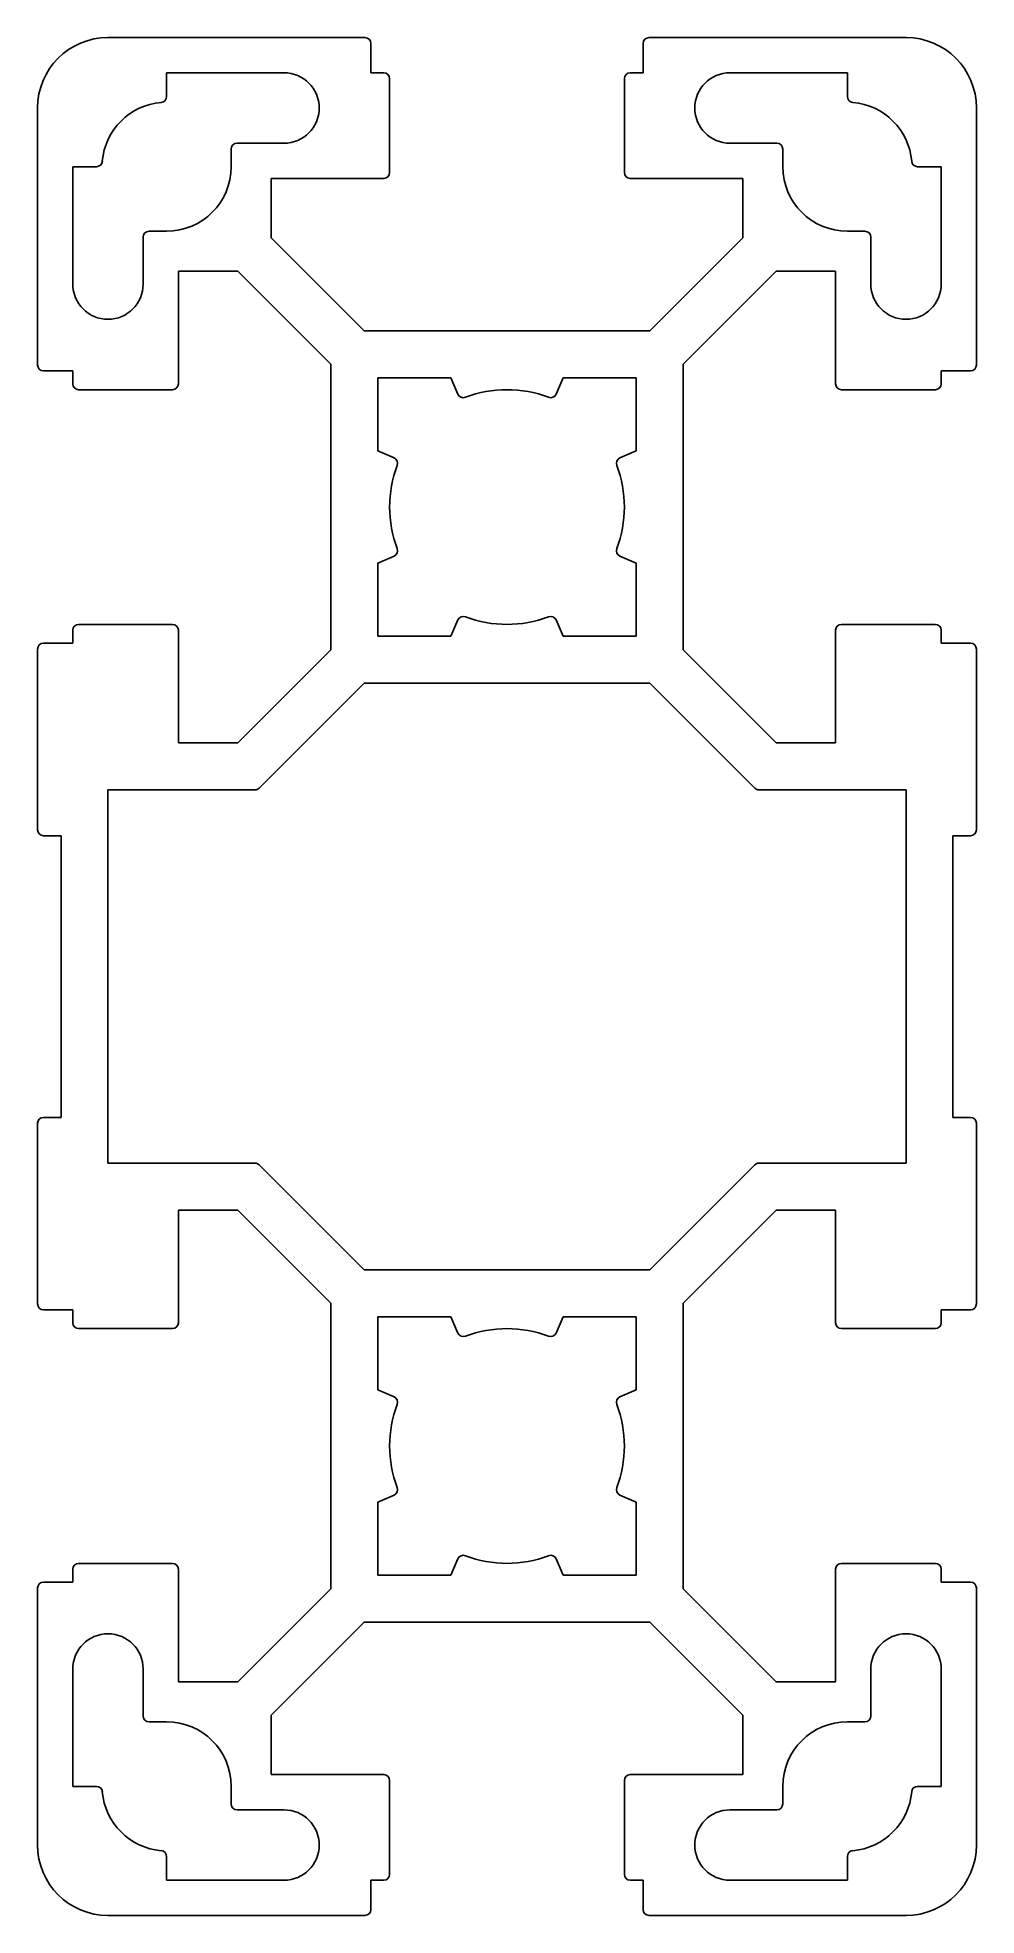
# Model space of a CAD drawing. Extents: x 2.5 to 42.5, y 2.9 to 82.9.
import ezdxf

# ---------------------------------------------------------------- set-up
doc = ezdxf.new("R2010")
doc.units = 0
doc.layers.get('0').update_dxf_attribs({"linetype": 'CONTINUOUS'})

msp = doc.modelspace()

# ---------------------------------------------------------------- linework, layer by layer
at = {"color": 18}
for p, q in [((16.424, 82.882), (5.474, 82.882)), ((16.674, 82.632), (16.674, 81.382)), ((28.274, 81.382), (28.274, 82.632)), ((28.524, 82.882), (39.474, 82.882)), ((7.974, 80.372), (7.974, 81.382)), ((7.974, 81.382), (12.974, 81.382)), ((16.674, 81.382), (17.224, 81.382)), ((17.474, 81.132), (17.474, 77.132)), ((27.474, 77.132), (27.474, 81.132)), ((27.724, 81.382), (28.274, 81.382)), ((31.974, 81.382), (36.974, 81.382)), ((36.974, 81.382), (36.974, 80.372)), ((2.474, 68.932), (2.474, 79.882)), ((42.474, 79.882), (42.474, 68.932)), ((10.724, 78.132), (10.724, 77.382)), ((12.974, 78.382), (10.974, 78.382)), ((33.974, 78.382), (31.974, 78.382)), ((34.224, 77.382), (34.224, 78.132)), ((3.974, 72.382), (3.974, 77.382)), ((3.974, 77.382), (4.985, 77.382)), ((12.424, 76.882), (12.424, 74.347)), ((17.224, 76.882), (12.424, 76.882)), ((32.524, 76.882), (27.724, 76.882)), ((32.524, 74.347), (32.524, 76.882)), ((39.964, 77.382), (40.974, 77.382)), ((40.974, 77.382), (40.974, 72.382)), ((7.974, 74.632), (7.224, 74.632)), ((37.724, 74.632), (36.974, 74.632)), ((6.974, 74.382), (6.974, 72.382)), ((12.424, 74.347), (16.388, 70.382)), ((28.56, 70.382), (32.524, 74.347)), ((37.974, 72.382), (37.974, 74.382)), ((8.474, 72.932), (8.474, 68.132)), ((11.01, 72.932), (8.474, 72.932)), ((14.974, 68.968), (11.01, 72.932)), ((33.938, 72.932), (29.974, 68.968)), ((36.474, 72.932), (33.938, 72.932)), ((36.474, 68.132), (36.474, 72.932)), ((16.388, 70.382), (28.56, 70.382)), ((14.974, 56.797), (14.974, 68.968)), ((29.974, 68.968), (29.974, 56.797)), ((3.974, 68.682), (2.724, 68.682)), ((3.974, 68.132), (3.974, 68.682)), ((16.974, 65.274), (16.974, 68.382)), ((16.974, 68.382), (20.083, 68.382)), ((20.083, 68.382), (20.383, 67.692)), ((24.565, 67.692), (24.866, 68.382)), ((24.866, 68.382), (27.974, 68.382)), ((27.974, 68.382), (27.974, 65.274)), ((40.974, 68.682), (40.974, 68.132)), ((42.224, 68.682), (40.974, 68.682)), ((8.224, 67.882), (4.224, 67.882)), ((40.724, 67.882), (36.724, 67.882)), ((17.665, 64.974), (16.974, 65.274)), ((27.974, 65.274), (27.283, 64.974)), ((16.974, 60.491), (17.665, 60.791)), ((16.974, 57.382), (16.974, 60.491)), ((27.283, 60.791), (27.974, 60.491)), ((27.974, 60.491), (27.974, 57.382)), ((3.974, 57.082), (3.974, 57.632)), ((4.224, 57.882), (8.224, 57.882)), ((8.474, 57.632), (8.474, 52.832)), ((20.383, 58.073), (20.083, 57.382)), ((24.866, 57.382), (24.565, 58.073)), ((36.474, 52.832), (36.474, 57.632)), ((36.724, 57.882), (40.724, 57.882)), ((40.974, 57.632), (40.974, 57.082)), ((2.474, 56.832), (2.474, 49.132)), ((2.724, 57.082), (3.974, 57.082)), ((20.083, 57.382), (16.974, 57.382)), ((27.974, 57.382), (24.866, 57.382)), ((40.974, 57.082), (42.224, 57.082)), ((42.474, 56.832), (42.474, 49.132)), ((11.01, 52.832), (14.974, 56.797)), ((29.974, 56.797), (33.938, 52.832)), ((11.912, 50.906), (16.388, 55.382)), ((16.388, 55.382), (28.56, 55.382)), ((28.56, 55.382), (33.037, 50.906)), ((8.474, 52.832), (11.01, 52.832)), ((33.938, 52.832), (36.474, 52.832)), ((5.474, 34.932), (5.474, 50.832)), ((5.474, 50.832), (11.735, 50.832)), ((33.214, 50.832), (39.474, 50.832)), ((39.474, 50.832), (39.474, 34.932)), ((3.474, 48.882), (2.724, 48.882)), ((3.474, 48.882), (3.474, 36.882)), ((41.474, 48.882), (41.474, 36.882)), ((41.474, 48.882), (42.224, 48.882)), ((2.724, 36.882), (3.474, 36.882)), ((42.224, 36.882), (41.474, 36.882)), ((2.474, 36.632), (2.474, 28.932)), ((42.474, 36.632), (42.474, 28.932)), ((11.735, 34.932), (5.474, 34.932)), ((16.388, 30.382), (11.912, 34.859)), ((33.037, 34.859), (28.56, 30.382)), ((39.474, 34.932), (33.214, 34.932)), ((8.474, 32.932), (8.474, 28.132)), ((11.01, 32.932), (8.474, 32.932)), ((14.974, 28.968), (11.01, 32.932)), ((33.938, 32.932), (29.974, 28.968)), ((36.474, 32.932), (33.938, 32.932)), ((36.474, 28.132), (36.474, 32.932)), ((28.56, 30.382), (16.388, 30.382)), ((14.974, 16.797), (14.974, 28.968)), ((29.974, 28.968), (29.974, 16.797)), ((3.974, 28.682), (2.724, 28.682)), ((3.974, 28.132), (3.974, 28.682)), ((16.974, 25.274), (16.974, 28.382)), ((16.974, 28.382), (20.083, 28.382)), ((20.083, 28.382), (20.383, 27.692)), ((24.565, 27.692), (24.866, 28.382)), ((24.866, 28.382), (27.974, 28.382)), ((27.974, 28.382), (27.974, 25.274)), ((40.974, 28.682), (40.974, 28.132)), ((42.224, 28.682), (40.974, 28.682)), ((8.224, 27.882), (4.224, 27.882)), ((40.724, 27.882), (36.724, 27.882)), ((17.665, 24.974), (16.974, 25.274)), ((27.974, 25.274), (27.283, 24.974)), ((16.974, 20.491), (17.665, 20.791)), ((16.974, 17.382), (16.974, 20.491)), ((27.283, 20.791), (27.974, 20.491)), ((27.974, 20.491), (27.974, 17.382)), ((3.974, 17.082), (3.974, 17.632)), ((4.224, 17.882), (8.224, 17.882)), ((8.474, 17.632), (8.474, 12.832)), ((20.383, 18.073), (20.083, 17.382)), ((24.866, 17.382), (24.565, 18.073)), ((36.474, 12.832), (36.474, 17.632)), ((36.724, 17.882), (40.724, 17.882)), ((40.974, 17.632), (40.974, 17.082)), ((2.474, 5.882), (2.474, 16.832)), ((2.724, 17.082), (3.974, 17.082)), ((20.083, 17.382), (16.974, 17.382)), ((27.974, 17.382), (24.866, 17.382)), ((40.974, 17.082), (42.224, 17.082)), ((42.474, 16.832), (42.474, 5.882)), ((11.01, 12.832), (14.974, 16.797)), ((29.974, 16.797), (33.938, 12.832)), ((16.388, 15.382), (12.424, 11.418)), ((28.56, 15.382), (16.388, 15.382)), ((32.524, 11.418), (28.56, 15.382)), ((3.974, 8.382), (3.974, 13.382)), ((6.974, 13.382), (6.974, 11.382)), ((8.474, 12.832), (11.01, 12.832)), ((33.938, 12.832), (36.474, 12.832)), ((37.974, 11.382), (37.974, 13.382)), ((40.974, 13.382), (40.974, 8.382)), ((12.424, 11.418), (12.424, 8.882)), ((32.524, 8.882), (32.524, 11.418)), ((7.224, 11.132), (7.974, 11.132)), ((36.974, 11.132), (37.724, 11.132)), ((12.424, 8.882), (17.224, 8.882)), ((27.724, 8.882), (32.524, 8.882)), ((4.985, 8.382), (3.974, 8.382)), ((10.724, 8.382), (10.724, 7.632)), ((17.474, 8.632), (17.474, 4.632)), ((27.474, 4.632), (27.474, 8.632)), ((34.224, 7.632), (34.224, 8.382)), ((40.974, 8.382), (39.964, 8.382)), ((10.974, 7.382), (12.974, 7.382)), ((31.974, 7.382), (33.974, 7.382)), ((7.974, 4.382), (7.974, 5.393)), ((36.974, 5.393), (36.974, 4.382)), ((12.974, 4.382), (7.974, 4.382)), ((16.674, 4.382), (16.674, 3.132)), ((17.224, 4.382), (16.674, 4.382)), ((28.274, 4.382), (27.724, 4.382)), ((28.274, 3.132), (28.274, 4.382)), ((36.974, 4.382), (31.974, 4.382)), ((16.424, 2.882), (5.474, 2.882)), ((39.474, 2.882), (28.524, 2.882))]:
    msp.add_line(p, q, dxfattribs=at)
for centre, radius, start, end in [((5.474, 79.882), 3, 90, 180), ((16.424, 82.632), 0.25, 0, 90), ((28.524, 82.632), 0.25, 90, 180), ((39.474, 79.882), 3, 0, 90), ((12.974, 79.882), 1.5, 270, 90), ((17.224, 81.132), 0.25, 0, 90), ((27.724, 81.132), 0.25, 90, 180), ((31.974, 79.882), 1.5, 90, 270), ((7.974, 77.382), 2.75, 94.78019, 175.21981), ((7.724, 80.372), 0.25, 274.78019, 0), ((37.224, 80.372), 0.25, 180, 265.21981), ((36.974, 77.382), 2.75, 4.78019, 85.21981), ((4.985, 77.632), 0.25, 270, 355.21981), ((10.974, 78.132), 0.25, 90, 180), ((33.974, 78.132), 0.25, 0, 90), ((39.964, 77.632), 0.25, 184.78019, 270), ((7.974, 77.382), 2.75, 270, 0), ((17.224, 77.132), 0.25, 270, 0), ((27.724, 77.132), 0.25, 180, 270), ((36.974, 77.382), 2.75, 180, 270), ((7.224, 74.382), 0.25, 90, 180), ((37.724, 74.382), 0.25, 0, 90), ((5.474, 72.382), 1.5, 180, 0), ((39.474, 72.382), 1.5, 180, 0), ((2.724, 68.932), 0.25, 180, 270), ((42.224, 68.932), 0.25, 270, 0), ((4.224, 68.132), 0.25, 180, 270), ((8.224, 68.132), 0.25, 270, 0), ((36.724, 68.132), 0.25, 180, 270), ((40.724, 68.132), 0.25, 270, 0), ((20.612, 67.791), 0.25, 203.5, 290.7706), ((22.474, 62.882), 5, 69.2294, 110.7706), ((24.336, 67.791), 0.25, 249.2294, 336.5), ((17.565, 64.744), 0.25, 339.2294, 66.5), ((27.383, 64.744), 0.25, 113.5, 200.7706), ((22.474, 62.882), 5, 159.2294, 200.7706), ((22.474, 62.882), 5, 339.2294, 20.7706), ((17.565, 61.021), 0.25, 293.5, 20.7706), ((27.383, 61.021), 0.25, 159.2294, 246.5), ((4.224, 57.632), 0.25, 90, 180), ((8.224, 57.632), 0.25, 0, 90), ((20.612, 57.974), 0.25, 69.2294, 156.5), ((22.474, 62.882), 5, 249.2294, 290.7706), ((24.336, 57.974), 0.25, 23.5, 110.7706), ((36.724, 57.632), 0.25, 90, 180), ((40.724, 57.632), 0.25, 0, 90), ((2.724, 56.832), 0.25, 90, 180), ((42.224, 56.832), 0.25, 0, 90), ((11.735, 51.082), 0.25, 270, 315), ((33.214, 51.082), 0.25, 225, 270), ((2.724, 49.132), 0.25, 180, 270), ((42.224, 49.132), 0.25, 270, 0), ((2.724, 36.632), 0.25, 90, 180), ((42.224, 36.632), 0.25, 0, 90), ((11.735, 34.682), 0.25, 45, 90), ((33.214, 34.682), 0.25, 90, 135), ((2.724, 28.932), 0.25, 180, 270), ((42.224, 28.932), 0.25, 270, 0), ((4.224, 28.132), 0.25, 180, 270), ((8.224, 28.132), 0.25, 270, 0), ((36.724, 28.132), 0.25, 180, 270), ((40.724, 28.132), 0.25, 270, 0), ((20.612, 27.791), 0.25, 203.5, 290.7706), ((22.474, 22.882), 5, 69.2294, 110.7706), ((24.336, 27.791), 0.25, 249.2294, 336.5), ((17.565, 24.744), 0.25, 339.2294, 66.5), ((27.383, 24.744), 0.25, 113.5, 200.7706), ((22.474, 22.882), 5, 159.2294, 200.7706), ((22.474, 22.882), 5, 339.2294, 20.7706), ((17.565, 21.021), 0.25, 293.5, 20.7706), ((27.383, 21.021), 0.25, 159.2294, 246.5), ((4.224, 17.632), 0.25, 90, 180), ((8.224, 17.632), 0.25, 0, 90), ((20.612, 17.974), 0.25, 69.2294, 156.5), ((22.474, 22.882), 5, 249.2294, 290.7706), ((24.336, 17.974), 0.25, 23.5, 110.7706), ((36.724, 17.632), 0.25, 90, 180), ((40.724, 17.632), 0.25, 0, 90), ((2.724, 16.832), 0.25, 90, 180), ((42.224, 16.832), 0.25, 0, 90), ((5.474, 13.382), 1.5, 0, 180), ((39.474, 13.382), 1.5, 0, 180), ((7.224, 11.382), 0.25, 180, 270), ((37.724, 11.382), 0.25, 270, 0), ((7.974, 8.382), 2.75, 0, 90), ((36.974, 8.382), 2.75, 90, 180), ((17.224, 8.632), 0.25, 0, 90), ((27.724, 8.632), 0.25, 90, 180), ((4.985, 8.132), 0.25, 4.78019, 90), ((7.974, 8.382), 2.75, 184.78019, 265.21981), ((36.974, 8.382), 2.75, 274.78019, 355.21981), ((39.964, 8.132), 0.25, 90, 175.21981), ((10.974, 7.632), 0.25, 180, 270), ((12.974, 5.882), 1.5, 270, 90), ((31.974, 5.882), 1.5, 90, 270), ((33.974, 7.632), 0.25, 270, 0), ((5.474, 5.882), 3, 180, 270), ((7.724, 5.393), 0.25, 0, 85.21981), ((37.224, 5.393), 0.25, 94.78019, 180), ((39.474, 5.882), 3, 270, 360), ((17.224, 4.632), 0.25, 270, 0), ((27.724, 4.632), 0.25, 180, 270), ((16.424, 3.132), 0.25, 270, 0), ((28.524, 3.132), 0.25, 180, 270)]:
    msp.add_arc(centre, radius, start, end, dxfattribs=at)

doc.saveas('drawing.dxf')
